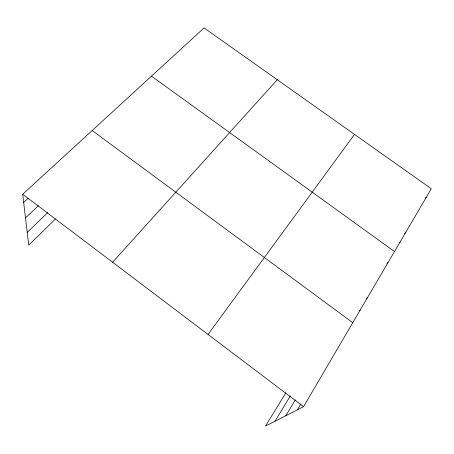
<?xml version="1.0" encoding="UTF-8"?>
<svg xmlns="http://www.w3.org/2000/svg" width="454" height="454" viewBox="0 0 454 454"><rect width="100%" height="100%" fill="white"/><g stroke="black" fill="none" stroke-linecap="round" stroke-linejoin="round"><path stroke-width="0.68" d="M285.787 392.92L265.494 426.079L303.544 406.676L431.3 188.751L204.084 27.921L22.7 194.255L28.738 245.2L55.411 219.015M297.387 409.814L300.86 403.935M285.81 415.716L295.293 399.866M275.016 421.221L290.395 395.831M208.034 334.433L354.512 134.401M112.592 262.247L277.281 79.734M27.223 232.386L47.835 212.478M25.503 217.909L38.533 205.571M23.67 202.444L28.205 198.239M425.387 198.058L426.374 197.155M404.548 233.515L405.587 232.613M399.066 242.85L400.099 241.965M386.967 263.468L387.988 262.633M366.355 298.516L367.428 297.705M359.137 310.814L360.198 310.031M151.471 76.164L394.492 251.533M92.19 130.531L352.775 322.698M22.7 194.255L303.544 406.676"/></g></svg>
